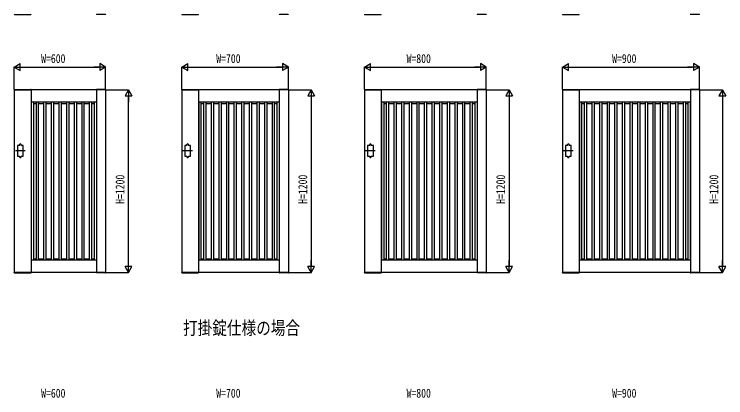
# Model space of a CAD drawing. Units: millimetres, scale not verified. Extents: x -8410 to 8410, y -5940 to 5940.
# Drawn here: x -1810 to 2863, y -74 to 2447 of the extents above; entities that cross this region are included whole.
import ezdxf
from ezdxf.enums import TextEntityAlignment as Align

# ---------------------------------------------------------------- set-up
doc = ezdxf.new("R2010")
doc.units = ezdxf.units.MM
doc.header["$LTSCALE"] = 30
for name, color, linetype in [('0-1_USER1', 3, 'Continuous'), ('0-2_YKK_A1', 4, 'Continuous'), ('0-3_YKK_D', 6, 'Continuous')]:
    doc.layers.add(name, color=color, linetype=linetype)
doc.styles.add('ＭＳ ゴシック', font='')
doc.styles.get('ＭＳ ゴシック').set_extended_font_data('MS Gothic')

msp = doc.modelspace()

# ---------------------------------------------------------------- linework, layer by layer
at = {"layer": '0-2_YKK_A1'}
for p, q in [((-1809.33, 2446.5), (-1700.59, 2446.5)), ((-1210.59, 2446.5), (-1269.33, 2446.5)), ((-709.33, 2446.5), (-600.59, 2446.5)), ((-10.59, 2446.5), (-69.33, 2446.5)), ((490.67, 2446.5), (599.41, 2446.5)), ((1289.41, 2446.5), (1230.67, 2446.5)), ((1790.67, 2446.5), (1899.41, 2446.5)), ((2689.41, 2446.5), (2630.67, 2446.5)), ((-1810.33, 1952.55), (-1810.46, 1950)), ((-1810.46, 1950), (-1699.46, 1950)), ((-1809.96, 1950), (-1809.96, 750)), ((-1209.96, 1950), (-1809.96, 1950)), ((-1809.33, 1953.5), (-1700.59, 1953.5)), ((-1699.96, 1950), (-1699.96, 750)), ((-1699.59, 1952.55), (-1699.46, 1950)), ((-1270.33, 1952.55), (-1270.46, 1950)), ((-1209.46, 1950), (-1270.46, 1950)), ((-1269.96, 1950), (-1269.96, 750)), ((-1210.59, 1953.5), (-1269.33, 1953.5)), ((-1209.96, 1950), (-1209.96, 750)), ((-1209.59, 1952.55), (-1209.46, 1950)), ((-710.33, 1952.55), (-710.46, 1950)), ((-710.46, 1950), (-599.46, 1950)), ((-709.96, 1950), (-709.96, 750)), ((-9.96, 1950), (-709.96, 1950)), ((-709.33, 1953.5), (-600.59, 1953.5)), ((-599.96, 1950), (-599.96, 750)), ((-599.59, 1952.55), (-599.46, 1950)), ((-70.33, 1952.55), (-70.46, 1950)), ((-9.46, 1950), (-70.46, 1950)), ((-69.96, 1950), (-69.96, 750)), ((-10.59, 1953.5), (-69.33, 1953.5)), ((-9.96, 1950), (-9.96, 750)), ((-9.59, 1952.55), (-9.46, 1950)), ((489.67, 1952.55), (489.54, 1950)), ((489.54, 1950), (600.54, 1950)), ((490.04, 1950), (490.04, 750)), ((1290.04, 1950), (490.04, 1950)), ((490.67, 1953.5), (599.41, 1953.5)), ((600.04, 1950), (600.04, 750)), ((600.41, 1952.55), (600.54, 1950)), ((1229.67, 1952.55), (1229.54, 1950)), ((1290.54, 1950), (1229.54, 1950)), ((1230.04, 1950), (1230.04, 750)), ((1289.41, 1953.5), (1230.67, 1953.5)), ((1290.04, 1950), (1290.04, 750)), ((1290.41, 1952.55), (1290.54, 1950)), ((1789.67, 1952.55), (1789.54, 1950)), ((1789.54, 1950), (1900.54, 1950)), ((1790.04, 1950), (1790.04, 750)), ((2690.04, 1950), (1790.04, 1950)), ((1790.67, 1953.5), (1899.41, 1953.5)), ((1900.04, 1950), (1900.04, 750)), ((1900.41, 1952.55), (1900.54, 1950)), ((2629.67, 1952.55), (2629.54, 1950)), ((2690.54, 1950), (2629.54, 1950)), ((2630.04, 1950), (2630.04, 750)), ((2689.41, 1953.5), (2630.67, 1953.5)), ((2690.04, 1950), (2690.04, 750)), ((2690.41, 1952.55), (2690.54, 1950)), ((-1269.96, 1870), (-1699.96, 1870)), ((-1699.16, 1870), (-1699.16, 830)), ((-1684.16, 1870), (-1684.16, 830)), ((-1667.46, 1870), (-1667.46, 830)), ((-1652.46, 1870), (-1652.46, 830)), ((-1617.46, 1870), (-1617.46, 830)), ((-1602.46, 1870), (-1602.46, 830)), ((-1567.46, 1870), (-1567.46, 830)), ((-1552.46, 1870), (-1552.46, 830)), ((-1517.46, 1870), (-1517.46, 830)), ((-1502.46, 1870), (-1502.46, 830)), ((-1467.46, 1870), (-1467.46, 830)), ((-1452.46, 1870), (-1452.46, 830)), ((-1417.46, 1870), (-1417.46, 830)), ((-1402.46, 1870), (-1402.46, 830)), ((-1367.46, 1870), (-1367.46, 830)), ((-1352.46, 1870), (-1352.46, 830)), ((-1317.46, 1870), (-1317.46, 830)), ((-1302.46, 1870), (-1302.46, 830)), ((-1285.76, 1870), (-1285.76, 830)), ((-1270.76, 1870), (-1270.76, 830)), ((-69.96, 1870), (-599.96, 1870)), ((-599.16, 1870), (-599.16, 830)), ((-584.16, 1870), (-584.16, 830)), ((-567.46, 1870), (-567.46, 830)), ((-552.46, 1870), (-552.46, 830)), ((-517.46, 1870), (-517.46, 830)), ((-502.46, 1870), (-502.46, 830)), ((-467.46, 1870), (-467.46, 830)), ((-452.46, 1870), (-452.46, 830)), ((-417.46, 1870), (-417.46, 830)), ((-402.46, 1870), (-402.46, 830)), ((-367.46, 1870), (-367.46, 830)), ((-352.46, 1870), (-352.46, 830)), ((-317.46, 1870), (-317.46, 830)), ((-302.46, 1870), (-302.46, 830)), ((-267.46, 1870), (-267.46, 830)), ((-252.46, 1870), (-252.46, 830)), ((-217.46, 1870), (-217.46, 830)), ((-202.46, 1870), (-202.46, 830)), ((-167.46, 1870), (-167.46, 830)), ((-152.46, 1870), (-152.46, 830)), ((-117.46, 1870), (-117.46, 830)), ((-102.46, 1870), (-102.46, 830)), ((-85.76, 1870), (-85.76, 830)), ((-70.76, 1870), (-70.76, 830)), ((1230.04, 1870), (600.04, 1870)), ((600.84, 1870), (600.84, 830)), ((615.84, 1870), (615.84, 830)), ((632.54, 1870), (632.54, 830)), ((647.54, 1870), (647.54, 830)), ((682.54, 1870), (682.54, 830)), ((697.54, 1870), (697.54, 830)), ((732.54, 1870), (732.54, 830)), ((747.54, 1870), (747.54, 830)), ((782.54, 1870), (782.54, 830)), ((797.54, 1870), (797.54, 830)), ((832.54, 1870), (832.54, 830)), ((847.54, 1870), (847.54, 830)), ((882.54, 1870), (882.54, 830)), ((897.54, 1870), (897.54, 830)), ((932.54, 1870), (932.54, 830)), ((947.54, 1870), (947.54, 830)), ((982.54, 1870), (982.54, 830)), ((997.54, 1870), (997.54, 830)), ((1032.54, 1870), (1032.54, 830)), ((1047.54, 1870), (1047.54, 830)), ((1082.54, 1870), (1082.54, 830)), ((1097.54, 1870), (1097.54, 830)), ((1132.54, 1870), (1132.54, 830)), ((1147.54, 1870), (1147.54, 830)), ((1182.54, 1870), (1182.54, 830)), ((1197.54, 1870), (1197.54, 830)), ((1214.24, 1870), (1214.24, 830)), ((1229.24, 1870), (1229.24, 830)), ((2630.04, 1870), (1900.04, 1870)), ((1900.84, 1870), (1900.84, 830)), ((1915.84, 1870), (1915.84, 830)), ((1932.54, 1870), (1932.54, 830)), ((1947.54, 1870), (1947.54, 830)), ((1982.54, 1870), (1982.54, 830)), ((1997.54, 1870), (1997.54, 830)), ((2032.54, 1870), (2032.54, 830)), ((2047.54, 1870), (2047.54, 830)), ((2082.54, 1870), (2082.54, 830)), ((2097.54, 1870), (2097.54, 830)), ((2132.54, 1870), (2132.54, 830)), ((2147.54, 1870), (2147.54, 830)), ((2182.54, 1870), (2182.54, 830)), ((2197.54, 1870), (2197.54, 830)), ((2232.54, 1870), (2232.54, 830)), ((2247.54, 1870), (2247.54, 830)), ((2282.54, 1870), (2282.54, 830)), ((2297.54, 1870), (2297.54, 830)), ((2332.54, 1870), (2332.54, 830)), ((2347.54, 1870), (2347.54, 830)), ((2382.54, 1870), (2382.54, 830)), ((2397.54, 1870), (2397.54, 830)), ((2432.54, 1870), (2432.54, 830)), ((2447.54, 1870), (2447.54, 830)), ((2482.54, 1870), (2482.54, 830)), ((2497.54, 1870), (2497.54, 830)), ((2532.54, 1870), (2532.54, 830)), ((2547.54, 1870), (2547.54, 830)), ((2582.54, 1870), (2582.54, 830)), ((2597.54, 1870), (2597.54, 830)), ((2614.24, 1870), (2614.24, 830)), ((2629.24, 1870), (2629.24, 830)), ((-1699.96, 1860), (-1699.16, 1860)), ((-1684.16, 1860), (-1667.46, 1860)), ((-1652.46, 1860), (-1617.46, 1860)), ((-1602.46, 1860), (-1567.46, 1860)), ((-1552.46, 1860), (-1517.46, 1860)), ((-1502.46, 1860), (-1467.46, 1860)), ((-1452.46, 1860), (-1417.46, 1860)), ((-1402.46, 1860), (-1367.46, 1860)), ((-1352.46, 1860), (-1317.46, 1860)), ((-1302.46, 1860), (-1285.76, 1860)), ((-1270.76, 1860), (-1269.96, 1860)), ((-599.96, 1860), (-599.16, 1860)), ((-584.16, 1860), (-567.46, 1860)), ((-552.46, 1860), (-517.46, 1860)), ((-502.46, 1860), (-467.46, 1860)), ((-452.46, 1860), (-417.46, 1860)), ((-402.46, 1860), (-367.46, 1860)), ((-352.46, 1860), (-317.46, 1860)), ((-302.46, 1860), (-267.46, 1860)), ((-252.46, 1860), (-217.46, 1860)), ((-202.46, 1860), (-167.46, 1860)), ((-152.46, 1860), (-117.46, 1860)), ((-102.46, 1860), (-85.76, 1860)), ((-70.76, 1860), (-69.96, 1860)), ((600.04, 1860), (600.84, 1860)), ((615.84, 1860), (632.54, 1860)), ((647.54, 1860), (682.54, 1860)), ((697.54, 1860), (732.54, 1860)), ((747.54, 1860), (782.54, 1860)), ((797.54, 1860), (832.54, 1860)), ((847.54, 1860), (882.54, 1860)), ((897.54, 1860), (932.54, 1860)), ((947.54, 1860), (982.54, 1860)), ((997.54, 1860), (1032.54, 1860)), ((1047.54, 1860), (1082.54, 1860)), ((1097.54, 1860), (1132.54, 1860)), ((1147.54, 1860), (1182.54, 1860)), ((1197.54, 1860), (1214.24, 1860)), ((1229.24, 1860), (1230.04, 1860)), ((1900.04, 1860), (1900.84, 1860)), ((1915.84, 1860), (1932.54, 1860)), ((1947.54, 1860), (1982.54, 1860)), ((1997.54, 1860), (2032.54, 1860)), ((2047.54, 1860), (2082.54, 1860)), ((2097.54, 1860), (2132.54, 1860)), ((2147.54, 1860), (2182.54, 1860)), ((2197.54, 1860), (2232.54, 1860)), ((2247.54, 1860), (2282.54, 1860)), ((2297.54, 1860), (2332.54, 1860)), ((2347.54, 1860), (2382.54, 1860)), ((2397.54, 1860), (2432.54, 1860)), ((2447.54, 1860), (2482.54, 1860)), ((2497.54, 1860), (2532.54, 1860)), ((2547.54, 1860), (2582.54, 1860)), ((2547.54, 1860), (2582.54, 1860)), ((2597.54, 1860), (2614.24, 1860)), ((2629.24, 1860), (2630.04, 1860)), ((-1775.96, 1585), (-1775.96, 1590)), ((-1765.96, 1585), (-1765.96, 1590)), ((-675.96, 1585), (-675.96, 1590)), ((-665.96, 1585), (-665.96, 1590)), ((524.04, 1585), (524.04, 1590)), ((534.04, 1585), (534.04, 1590)), ((1824.04, 1585), (1824.04, 1590)), ((1834.04, 1585), (1834.04, 1590)), ((-1739.46, 1550), (-1802.46, 1550)), ((-639.46, 1550), (-702.46, 1550)), ((560.54, 1550), (497.54, 1550)), ((1860.54, 1550), (1797.54, 1550)), ((-1775.96, 1515), (-1775.96, 1510)), ((-1765.96, 1515), (-1765.96, 1510)), ((-675.96, 1515), (-675.96, 1510)), ((-665.96, 1515), (-665.96, 1510)), ((524.04, 1515), (524.04, 1510)), ((534.04, 1515), (534.04, 1510)), ((1824.04, 1515), (1824.04, 1510)), ((1834.04, 1515), (1834.04, 1510)), ((-1699.96, 840), (-1699.16, 840)), ((-1269.96, 830), (-1699.96, 830)), ((-1684.16, 840), (-1667.46, 840)), ((-1652.46, 840), (-1617.46, 840)), ((-1602.46, 840), (-1567.46, 840)), ((-1552.46, 840), (-1517.46, 840)), ((-1502.46, 840), (-1467.46, 840)), ((-1452.46, 840), (-1417.46, 840)), ((-1402.46, 840), (-1367.46, 840)), ((-1352.46, 840), (-1317.46, 840)), ((-1302.46, 840), (-1285.76, 840)), ((-1270.76, 840), (-1269.96, 840)), ((-599.96, 840), (-599.16, 840)), ((-69.96, 830), (-599.96, 830)), ((-584.16, 840), (-567.46, 840)), ((-552.46, 840), (-517.46, 840)), ((-502.46, 840), (-467.46, 840)), ((-452.46, 840), (-417.46, 840)), ((-402.46, 840), (-367.46, 840)), ((-352.46, 840), (-317.46, 840)), ((-302.46, 840), (-267.46, 840)), ((-252.46, 840), (-217.46, 840)), ((-202.46, 840), (-167.46, 840)), ((-152.46, 840), (-117.46, 840)), ((-102.46, 840), (-85.76, 840)), ((-70.76, 840), (-69.96, 840)), ((600.04, 840), (600.84, 840)), ((1230.04, 830), (600.04, 830)), ((615.84, 840), (632.54, 840)), ((647.54, 840), (682.54, 840)), ((697.54, 840), (732.54, 840)), ((747.54, 840), (782.54, 840)), ((797.54, 840), (832.54, 840)), ((847.54, 840), (882.54, 840)), ((897.54, 840), (932.54, 840)), ((947.54, 840), (982.54, 840)), ((997.54, 840), (1032.54, 840)), ((1047.54, 840), (1082.54, 840)), ((1097.54, 840), (1132.54, 840)), ((1147.54, 840), (1182.54, 840)), ((1197.54, 840), (1214.24, 840)), ((1229.24, 840), (1230.04, 840)), ((1900.04, 840), (1900.84, 840)), ((2630.04, 830), (1900.04, 830)), ((1915.84, 840), (1932.54, 840)), ((1947.54, 840), (1982.54, 840)), ((1997.54, 840), (2032.54, 840)), ((2047.54, 840), (2082.54, 840)), ((2097.54, 840), (2132.54, 840)), ((2147.54, 840), (2182.54, 840)), ((2197.54, 840), (2232.54, 840)), ((2247.54, 840), (2282.54, 840)), ((2297.54, 840), (2332.54, 840)), ((2347.54, 840), (2382.54, 840)), ((2397.54, 840), (2432.54, 840)), ((2447.54, 840), (2482.54, 840)), ((2497.54, 840), (2532.54, 840)), ((2547.54, 840), (2582.54, 840)), ((2547.54, 840), (2582.54, 840)), ((2597.54, 840), (2614.24, 840)), ((2629.24, 840), (2630.04, 840)), ((-1810.46, 750), (-1699.46, 750)), ((-1810.33, 747.45), (-1810.46, 750)), ((-1209.96, 750), (-1809.96, 750)), ((-1699.59, 747.45), (-1699.46, 750)), ((-1209.46, 750), (-1270.46, 750)), ((-1270.33, 747.45), (-1270.46, 750)), ((-1209.59, 747.45), (-1209.46, 750)), ((-710.46, 750), (-599.46, 750)), ((-710.33, 747.45), (-710.46, 750)), ((-9.96, 750), (-709.96, 750)), ((-599.59, 747.45), (-599.46, 750)), ((-9.46, 750), (-70.46, 750)), ((-70.33, 747.45), (-70.46, 750)), ((-9.59, 747.45), (-9.46, 750)), ((489.54, 750), (600.54, 750)), ((489.67, 747.45), (489.54, 750)), ((1290.04, 750), (490.04, 750)), ((600.41, 747.45), (600.54, 750)), ((1290.54, 750), (1229.54, 750)), ((1229.67, 747.45), (1229.54, 750)), ((1290.41, 747.45), (1290.54, 750)), ((1789.54, 750), (1900.54, 750)), ((1789.67, 747.45), (1789.54, 750)), ((2690.04, 750), (1790.04, 750)), ((1900.41, 747.45), (1900.54, 750)), ((2690.54, 750), (2629.54, 750)), ((2629.67, 747.45), (2629.54, 750)), ((2690.41, 747.45), (2690.54, 750)), ((-1809.33, 746.5), (-1700.59, 746.5)), ((-1210.59, 746.5), (-1269.33, 746.5)), ((-709.33, 746.5), (-600.59, 746.5)), ((-10.59, 746.5), (-69.33, 746.5)), ((490.67, 746.5), (599.41, 746.5)), ((1289.41, 746.5), (1230.67, 746.5)), ((1790.67, 746.5), (1899.41, 746.5)), ((2689.41, 746.5), (2630.67, 746.5))]:
    msp.add_line(p, q, dxfattribs=at)
for points in [[(-1775.96, 1585), (-1789.96, 1585), (-1789.96, 1515), (-1775.96, 1515)], [(-1765.96, 1515), (-1751.96, 1515), (-1751.96, 1585), (-1765.96, 1585)], [(-675.96, 1585), (-689.96, 1585), (-689.96, 1515), (-675.96, 1515)], [(-665.96, 1515), (-651.96, 1515), (-651.96, 1585), (-665.96, 1585)], [(524.04, 1585), (510.04, 1585), (510.04, 1515), (524.04, 1515)], [(534.04, 1515), (548.04, 1515), (548.04, 1585), (534.04, 1585)], [(1824.04, 1585), (1810.04, 1585), (1810.04, 1515), (1824.04, 1515)], [(1834.04, 1515), (1848.04, 1515), (1848.04, 1585), (1834.04, 1585)]]:
    msp.add_lwpolyline(points, dxfattribs=at)
for centre, radius, start, end in [((-1809.33, 2447.5), 1, 183, 270), ((-1700.59, 2447.5), 1, 270, 357), ((-1269.33, 2447.5), 1, 183, 270), ((-1210.59, 2447.5), 1, 270, 357), ((-709.33, 2447.5), 1, 183, 270), ((-600.59, 2447.5), 1, 270, 357), ((-69.33, 2447.5), 1, 183, 270), ((-10.59, 2447.5), 1, 270, 357), ((490.67, 2447.5), 1, 183, 270), ((599.41, 2447.5), 1, 270, 357), ((1230.67, 2447.5), 1, 183, 270), ((1289.41, 2447.5), 1, 270, 357), ((1790.67, 2447.5), 1, 183, 270), ((1899.41, 2447.5), 1, 270, 357), ((2630.67, 2447.5), 1, 183, 270), ((2689.41, 2447.5), 1, 270, 357), ((-1809.33, 1952.5), 1, 90, 177), ((-1700.59, 1952.5), 1, 3, 90), ((-1269.33, 1952.5), 1, 90, 177), ((-1210.59, 1952.5), 1, 3, 90), ((-709.33, 1952.5), 1, 90, 177), ((-600.59, 1952.5), 1, 3, 90), ((-69.33, 1952.5), 1, 90, 177), ((-10.59, 1952.5), 1, 3, 90), ((490.67, 1952.5), 1, 90, 177), ((599.41, 1952.5), 1, 3, 90), ((1230.67, 1952.5), 1, 90, 177), ((1289.41, 1952.5), 1, 3, 90), ((1790.67, 1952.5), 1, 90, 177), ((1899.41, 1952.5), 1, 3, 90), ((2630.67, 1952.5), 1, 90, 177), ((2689.41, 1952.5), 1, 3, 90), ((-1770.96, 1590), 5, 0, 180), ((-670.96, 1590), 5, 0, 180), ((529.04, 1590), 5, 0, 180), ((1829.04, 1590), 5, 0, 180), ((-1770.96, 1510), 5, 180, 0), ((-670.96, 1510), 5, 180, 0), ((529.04, 1510), 5, 180, 0), ((1829.04, 1510), 5, 180, 0), ((-1809.33, 747.5), 1, 183, 270), ((-1700.59, 747.5), 1, 270, 357), ((-1269.33, 747.5), 1, 183, 270), ((-1210.59, 747.5), 1, 270, 357), ((-709.33, 747.5), 1, 183, 270), ((-600.59, 747.5), 1, 270, 357), ((-69.33, 747.5), 1, 183, 270), ((-10.59, 747.5), 1, 270, 357), ((490.67, 747.5), 1, 183, 270), ((599.41, 747.5), 1, 270, 357), ((1230.67, 747.5), 1, 183, 270), ((1289.41, 747.5), 1, 270, 357), ((1790.67, 747.5), 1, 183, 270), ((1899.41, 747.5), 1, 270, 357), ((2630.67, 747.5), 1, 183, 270), ((2689.41, 747.5), 1, 270, 357)]:
    msp.add_arc(centre, radius, start, end, dxfattribs=at)
at = {"layer": '0-3_YKK_D'}
for p, q in [((-1809.96, 2100), (-1770.99, 2122.5)), ((-1770.99, 2077.5), (-1770.99, 2122.5)), ((-1209.96, 2100), (-1248.93, 2122.5)), ((-1248.93, 2122.5), (-1248.93, 2077.5)), ((-709.96, 2100), (-670.99, 2122.5)), ((-670.99, 2077.5), (-670.99, 2122.5)), ((-9.96, 2100), (-48.93, 2122.5)), ((-48.93, 2122.5), (-48.93, 2077.5)), ((490.04, 2100), (529.01, 2122.5)), ((529.01, 2077.5), (529.01, 2122.5)), ((1290.04, 2100), (1251.07, 2122.5)), ((1251.07, 2122.5), (1251.07, 2077.5)), ((1790.04, 2100), (1829.01, 2122.5)), ((1829.01, 2077.5), (1829.01, 2122.5)), ((2690.04, 2100), (2651.07, 2122.5)), ((2651.07, 2122.5), (2651.07, 2077.5)), ((-1809.96, 1952), (-1809.96, 2101)), ((-1809.96, 2100), (-1770.99, 2077.5)), ((-1809.96, 2100), (-1732.02, 2100)), ((-1764.96, 2100), (-1254.96, 2100)), ((-1209.96, 2100), (-1287.9, 2100)), ((-1209.96, 2100), (-1248.93, 2077.5)), ((-1209.96, 1952), (-1209.96, 2101)), ((-709.96, 1952), (-709.96, 2101)), ((-709.96, 2100), (-670.99, 2077.5)), ((-709.96, 2100), (-632.02, 2100)), ((-664.96, 2100), (-54.96, 2100)), ((-9.96, 2100), (-87.9, 2100)), ((-9.96, 2100), (-48.93, 2077.5)), ((-9.96, 1952), (-9.96, 2101)), ((490.04, 1952), (490.04, 2101)), ((490.04, 2100), (529.01, 2077.5)), ((490.04, 2100), (567.98, 2100)), ((535.04, 2100), (1245.04, 2100)), ((1290.04, 2100), (1212.1, 2100)), ((1290.04, 2100), (1251.07, 2077.5)), ((1290.04, 1952), (1290.04, 2101)), ((1790.04, 1952), (1790.04, 2101)), ((1790.04, 2100), (1829.01, 2077.5)), ((1790.04, 2100), (1867.98, 2100)), ((1835.04, 2100), (2645.04, 2100)), ((2690.04, 2100), (2612.1, 2100)), ((2690.04, 2100), (2651.07, 2077.5)), ((2690.04, 1952), (2690.04, 2101)), ((-1207.96, 1950), (-1058.96, 1950)), ((-1059.96, 1950), (-1082.46, 1911.03)), ((-1059.96, 1950), (-1037.46, 1911.03)), ((-1059.96, 1950), (-1059.96, 1872.06)), ((-7.96, 1950), (141.04, 1950)), ((140.04, 1950), (117.54, 1911.03)), ((140.04, 1950), (162.54, 1911.03)), ((140.04, 1950), (140.04, 1872.06)), ((1292.04, 1950), (1441.04, 1950)), ((1440.04, 1950), (1417.54, 1911.03)), ((1440.04, 1950), (1462.54, 1911.03)), ((1440.04, 1950), (1440.04, 1872.06)), ((2692.04, 1950), (2841.04, 1950)), ((2840.04, 1950), (2817.54, 1911.03)), ((2840.04, 1950), (2862.54, 1911.03)), ((2840.04, 1950), (2840.04, 1872.06)), ((-1082.46, 1911.03), (-1037.46, 1911.03)), ((-1059.96, 795), (-1059.96, 1905)), ((117.54, 1911.03), (162.54, 1911.03)), ((140.04, 1905), (140.04, 795)), ((1417.54, 1911.03), (1462.54, 1911.03)), ((1440.04, 1905), (1440.04, 795)), ((2817.54, 1911.03), (2862.54, 1911.03)), ((2840.04, 1905), (2840.04, 795)), ((-1059.96, 750), (-1059.96, 827.94)), ((140.04, 750), (140.04, 827.94)), ((1440.04, 750), (1440.04, 827.94)), ((2840.04, 750), (2840.04, 827.94)), ((-1207.96, 750), (-1058.96, 750)), ((-1059.96, 750), (-1082.46, 788.97)), ((-1037.46, 788.97), (-1082.46, 788.97)), ((-1059.96, 750), (-1037.46, 788.97)), ((-7.96, 750), (141.04, 750)), ((140.04, 750), (117.54, 788.97)), ((162.54, 788.97), (117.54, 788.97)), ((140.04, 750), (162.54, 788.97)), ((1292.04, 750), (1441.04, 750)), ((1440.04, 750), (1417.54, 788.97)), ((1462.54, 788.97), (1417.54, 788.97)), ((1440.04, 750), (1462.54, 788.97)), ((2692.04, 750), (2841.04, 750)), ((2840.04, 750), (2817.54, 788.97)), ((2862.54, 788.97), (2817.54, 788.97)), ((2840.04, 750), (2862.54, 788.97))]:
    msp.add_line(p, q, dxfattribs=at)

# ---------------------------------------------------------------- texts
at = {"layer": '0-1_USER1', "style": 'ＭＳ ゴシック', "width": 0.8}
msp.add_text('打掛錠仕様の場合', height=87.98, dxfattribs=at).set_placement((-701.38, 314.15), align=Align.BOTTOM_LEFT)
at = {"layer": '0-3_YKK_D', "style": 'ＭＳ ゴシック', "width": 0.8}
for s, p in [('W=600', (-1633.69, 2109)), ('W=700', (-483.69, 2109)), ('W=800', (766.31, 2109)), ('W=900', (2116.31, 2109)), ('W=600', (-1633.69, -91)), ('W=700', (-483.69, -91)), ('W=800', (766.31, -91)), ('W=900', (2116.31, -91))]:
    msp.add_text(s, height=58.65, dxfattribs=at).set_placement(p, align=Align.BOTTOM_LEFT)
for p in [(-1068.96, 1200.67), (131.04, 1200.67), (1431.04, 1200.67), (2831.04, 1200.67)]:
    msp.add_text('H=1200', height=58.65, rotation=90, dxfattribs=at).set_placement(p, align=Align.BOTTOM_LEFT)

doc.saveas('drawing.dxf')
